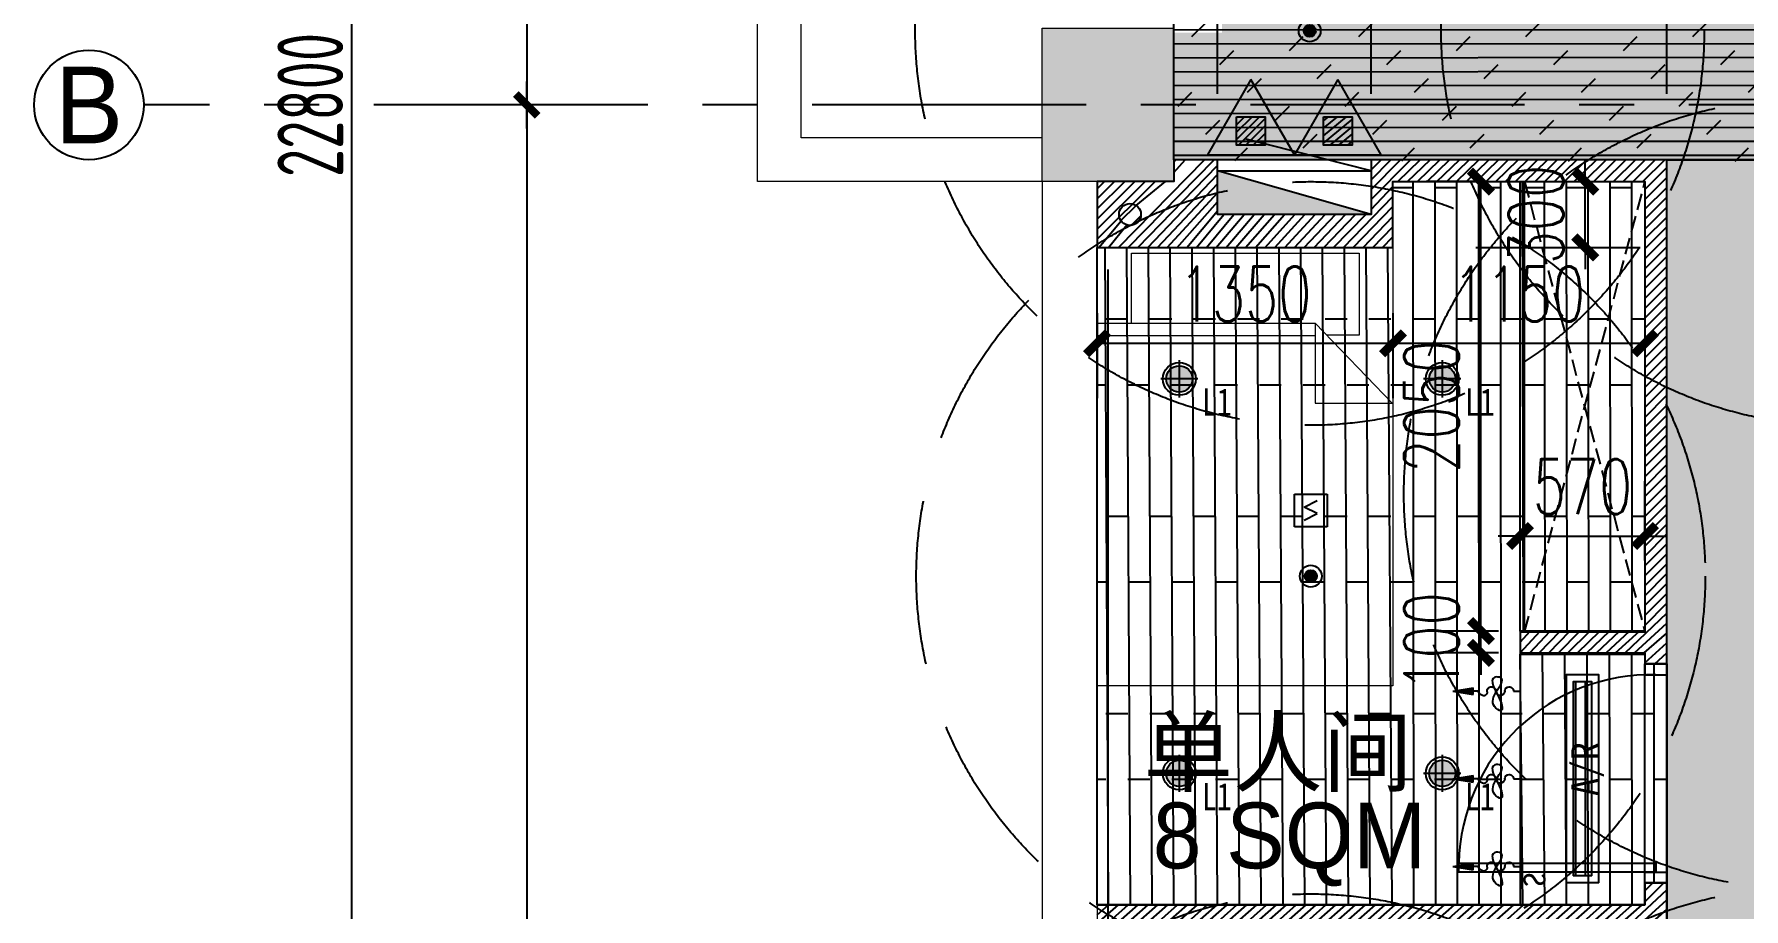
# Model space of a CAD drawing. Header units: millimetres. Extents: x -86392818 to -86307589, y 1129347621 to 1129375919.
# Drawn here: x -86342389 to -86334588, y 1129357203 to 1129361194 of the extents above; entities that cross this region are included whole.
import ezdxf
from ezdxf.enums import TextEntityAlignment as Align

# ---------------------------------------------------------------- set-up
doc = ezdxf.new("R2010")
doc.units = ezdxf.units.MM
doc.header["$LTSCALE"] = 1000
for name, pattern in [('__DASH', [0.35, 0.25, -0.1]), ('CENTER', [2, 1.25, -0.25, 0.25, -0.25]), ('DASH', [0.35, 0.25, -0.1]), ('DASHED', [19.049999999999997, 12.7, -6.35])]:
    doc.linetypes.add(name, pattern=pattern)
doc.layers.get('Defpoints').update_dxf_attribs({"color": 250})
for name, color, linetype in [('AD-DOOR', 4, 'Continuous'), ('A—墙体-填充', 8, 'Continuous'), ('A—轴线', 1, 'CENTER'), ('A—轴线尺寸', 1, 'Continuous'), ('C—平顶—喷淋', 5, 'Continuous'), ('C—平顶—暖通', 47, 'Continuous'), ('C—平顶—灯具', 1, 'Continuous'), ('C—平顶—烟感 温感', 3, 'Continuous'), ('C—平顶—轮廓线', 4, 'Continuous'), ('EQUIP_消火栓', 1, 'Continuous'), ('EQUIP_灭火器', 1, 'Continuous'), ('F—地坪—hatch', 8, 'Continuous'), ('F—地坪—分格', 5, 'Continuous'), ('p—平面—文字', 40, 'Continuous'), ('P—平面—移动家具', 165, 'Continuous'), ('P—隔墙—石膏板墙（到顶）', 2, 'Continuous'), ('TEXT\u3000文字', 4, 'Continuous'), ('VPIPE-消防', 2, 'Continuous'), ('WALL-DIM', 3, 'Continuous')]:
    doc.layers.add(name, color=color, linetype=linetype)
for name, color, linetype, lineweight in [('Q-01 原始墙柱', 7, 'Continuous', 0), ('Q-02 墙柱填充', 250, 'Continuous', 0), ('Q-11 建筑幕墙', 60, 'Continuous', 0), ('家具', 45, 'Continuous', 9)]:
    doc.layers.add(name, color=color, linetype=linetype, lineweight=lineweight)
doc.styles.add('_TCH_DIM_T3', font='SIMPLEX', dxfattribs={"width": 0.7058823529411765, "bigfont": 'GBCBIG'})
doc.styles.add('ADD-dim', font='isocp.shx', dxfattribs={"width": 0.7, "bigfont": 'hztxt.shx'})
doc.styles.add('HZTXT', font='t.shx', dxfattribs={"bigfont": 'hztxt.shx'})
doc.styles.add('MtXpl_', font='simhei.ttf')
doc.styles.add('STO', font='')
doc.styles.add('WORD-2', font='simhei.ttf', dxfattribs={"height": 2.5})
doc.styles.add('黑体', font='simhei.ttf')
doc.styles.get('STO').set_extended_font_data('SimSun')
doc.dimstyles.new('ADD-(模型空间)', dxfattribs={"dimscale": 100, "dimtxt": 3, "dimasz": 1, "dimexe": 1, "dimexo": 1, "dimgap": 0.4, "dimtad": 1, "dimdec": 0, "dimrnd": 5, "dimzin": 0, "dimdsep": 46, "dimtxsty": 'ADD-dim', "dimblk1": 'DIM1', "dimblk2": 'DIM1', "dimsah": 1, "dimcen": 2, "dimclrd": 33, "dimclre": 33, "dimclrt": 4, "dimadec": 0, "dimazin": 0, "dimtfac": 2, "dimtdec": 0, "dimtix": 1, "dimtmove": 2, "dimatfit": 3, "dimldrblk": 'HBA_Leader_Arrow', "dimfxl": 5, "dimfxlon": 1, "dimtolj": 1, "dimtzin": 0, "dimarcsym": 0})
doc.dimstyles.new('WALL-DIM', dxfattribs={"dimtxt": 250, "dimasz": 100, "dimexe": 250, "dimexo": 300, "dimgap": 100, "dimtad": 1, "dimdec": 0, "dimzin": 0, "dimdsep": 46, "dimtxsty": '_TCH_DIM_T3', "dimblk": 'ARCHTICK', "dimcen": 0.09, "dimclrd": 1, "dimclre": 1, "dimclrt": 7, "dimazin": 2, "dimtfac": 1, "dimtdec": 0, "dimtix": 1, "dimtmove": 2, "dimatfit": 3, "dimfxl": 500, "dimfxlon": 1, "dimtolj": 1, "dimtzin": 0, "dimarcsym": 0})
pattern_1 = [(45, (0, 0), (-22.45064030267288, 22.45064030267288), [])]
pattern_2 = [(37.50000000000001, (0, 0), (-8.000156479920228, 244.7066186646712), [0, -193.04, 0, -215.9, 0, -206.375]), (7.499999999999999, (0, 0), (224.7616415690013, 358.4125502841771), [0, -104.14, 0, -173.99, 0, -66.67500000000001]), (327.5, (-156.21, 0), (395.496185120729, 0.718592339272881), [0, -63.5, 0, -228.6, 0, -298.45]), (317.5, (-156.21, 0), (381.7782262361486, 111.4646616286082), [0, -31.75, 0, -149.86, 0, -171.45])]

# ---------------------------------------------------------------- blocks, each defined once
blk = doc.blocks.new('SDSZDFSFDHFJGK')
at = {"color": 8}
blk.add_line((859, -49.99999999998545), (-41, -49.99999999998545), dxfattribs=at)
for points in [[(-41, 0), (-41, 900), (0, 900), (0, 0)], [(-41, 50.00000000001455), (-41, -49.99999999998545), (-91, -49.99999999998545), (-91, 50.00000000001455)], [(859, 50.00000000001455), (859, -49.99999999998545), (909, -49.99999999998545), (909, 50.00000000001455)]]:
    blk.add_lwpolyline(points, close=True)
blk.add_arc((-17.25437660326861, 22.72038917466125), 876.5488854589667, 358.5147112231557, 88.87209163520977, dxfattribs=at)
blk = doc.blocks.new('SYL11182228')
at = {"layer": '家具'}
for p, q in [((2000, 1350.000000953674), (0, 1350)), ((0, 1350), (4.76837158203125e-07, 0)), ((345.5999908447266, 1350.000000238419), (345.5999908447266, 354.8739042282104)), ((403.1999893188477, 354.8739042282104), (403.1999893188477, 1350.000000238419)), ((2000.000000476837, 9.5367431640625e-07), (2000, 1350.000000953674)), ((345.599990606308, 1193.075842380524), (26.45919919013977, 1193.075842142105)), ((26.66666579246521, 1192.988662958145), (26.66666626930237, 153.8459565639496)), ((710.3999814987183, 4.102559089660645), (345.5999908447266, 354.8739042282104)), ((345.5999908447266, 354.8739042282104), (710.3999812602997, 354.873904466629)), ((710.3999812602997, 354.873904466629), (710.3999814987183, 4.102559089660645)), ((399.9999897480011, 153.8459568023682), (399.9999895095825, 302.5658965110779)), ((26.66666626930237, 153.8459565639496), (399.9999897480011, 153.8459568023682)), ((4.76837158203125e-07, 0), (2000.000000476837, 9.5367431640625e-07))]:
    blk.add_line(p, q, dxfattribs=at)
blk = doc.blocks.new('pen lin')
at = {"layer": 'C—平顶—喷淋'}
blk.add_hatch(color=8, dxfattribs=at).paths.add_polyline_path([(-27.5, 0, 1), (27.5, 0, 1)])
for radius in [49.99999999999999, 27.49999999999999]:
    blk.add_circle((0, 0), radius, dxfattribs=at)
at = {"layer": 'Defpoints', "color": 251, "linetype": 'DASH', "ltscale": 3}
blk.add_circle((0, 0), 1800, dxfattribs=at)
blk = doc.blocks.new('$TWTSYS$00000508')
for p, q in [((-0.5, 0.5), (0.3236161731911125, 1.224064056863426)), ((-0.5, 0.5), (-0.5, -0.5)), ((-0.5, -0.5), (0.5, 0.5)), ((0.5, 0.5), (-0.5, 0.5)), ((0.5, -0.5), (0.5, 0.5)), ((-0.5, -0.5), (0.5, -0.5))]:
    blk.add_line(p, q)
blk.add_solid([(0.5, -0.5), (0.5, 0.5), (-0.5, -0.5)])
blk = doc.blocks.new('$TwtSys$00000546')
h = blk.add_hatch()
h.set_pattern_fill('ANSI31', color=256, scale=200, style=0)
h.set_pattern_definition([(45, (-38543.80223862439, -6670.830405693208), (-17.67766952966369, 17.67766952966369), [])])
h.paths.add_polyline_path([(-64.92232553117356, 173.7449990885525), (64.922325531159, 173.7449990885525), (64.922325531159, 43.90034802621994), (-64.92232553117356, 43.90034802621994)])
for points in [[(0, 343.6163707387423), (-198.3870041439732, 0), (198.3870041439732, 0)], [(-64.92232553117356, 173.7449990885525), (64.922325531159, 173.7449990885525), (64.922325531159, 43.90034802621994), (-64.92232553117356, 43.90034802621994)]]:
    blk.add_lwpolyline(points, close=True)
blk = doc.blocks.new('DIM1')
at = {"color": 8}
blk.add_line((-1.071428571420256, 0), (1.071428571420256, 0), dxfattribs=at)
at = {"const_width": 0.3571428571369176}
blk.add_lwpolyline([(-0.5, -0.5), (0.5, 0.5)], dxfattribs=at)
blk = doc.blocks.new('*D133')
at = {"layer": 'A—轴线尺寸', "color": 33, "lineweight": -2, "transparency": 16777216}
for p, q in [((-2152.406210213903, 14500.00000000001), (-2752.406210213903, 14500.00000000001)), ((-2652.406210213901, 14400.00000000001), (-2652.406210213901, 10500)), ((-2152.406210213901, 10400), (-2752.406210213901, 10400))]:
    blk.add_line(p, q, dxfattribs=at)
at = {"layer": 'Defpoints', "color": 0, "transparency": 16777216}
for p in [(19480.50964246691, 14500.00000000001), (-2652.406210213901, 10400), (-600.7451508641245, 10400)]:
    blk.add_point(p, dxfattribs=at)
at = {"layer": 'A—轴线尺寸', "color": 33, "lineweight": -2, "transparency": 16777216, "xscale": 100, "yscale": 100, "zscale": 100}
for p, rotation in [((-2652.406210213901, 14500.00000000001), 90), ((-2652.406210213901, 10400), 270)]:
    blk.add_blockref('DIM1', p, dxfattribs=dict(at, rotation=rotation))
at = {"layer": 'A—轴线尺寸', "color": 4, "transparency": 16777216, "insert": (-2842.406210213897, 12450), "char_height": 300, "attachment_point": 5, "rotation": 90, "style": 'ADD-dim'}
blk.add_mtext('\\A1;4100', dxfattribs=at)
blk = doc.blocks.new('HBA_Leader_Arrow')
blk.add_line((0, 0), (-1, -2.5011e-12))
at = {"extrusion": (0, 0, -1)}
blk.add_lwpolyline([(0, 0), (0.5972653364297003, -1.064895548016236), (0.9647843767884297, -0.7876872378553799), (0.0743038223095027, 5.9117e-12), (0.9647843767884297, 0.7876872378503778), (0.5972653364301542, 1.064895548012827)], close=True, dxfattribs=at)
for points in [[(-0.9647843767920676, 0.7876872378503778), (-0.5972653364351564, 1.064895548013055), (-0.0743038223163239, -2.274e-13), (0, 0)], [(-0.9647843767884297, -0.7876872378553799), (-0.5972653364297003, -1.064895548016236), (-0.0743038223163239, -2.274e-13), (0, 0)]]:
    blk.add_solid(points)
blk = doc.blocks.new('*D134')
at = {"layer": 'A—轴线尺寸', "color": 33, "lineweight": -2, "transparency": 16777216}
for p, q in [((-2152.406210213903, 10400), (-2752.406210213903, 10400)), ((-2652.406210213903, 10300), (-2652.406210213901, 99.9999999999996)), ((-2152.406210213901, -3.461333177949624e-13), (-2752.406210213901, -4.426206767755606e-13))]:
    blk.add_line(p, q, dxfattribs=at)
at = {"layer": 'Defpoints', "color": 0, "transparency": 16777216}
for p in [(-600.7451508641245, 10400), (0, 0), (-2652.406210213901, -4.265394502787942e-13)]:
    blk.add_point(p, dxfattribs=at)
at = {"layer": 'A—轴线尺寸', "color": 33, "lineweight": -2, "transparency": 16777216, "xscale": 100, "yscale": 100, "zscale": 100}
for p, rotation in [((-2652.406210213903, 10400), 90), ((-2652.406210213901, -4.265394502787942e-13), 270)]:
    blk.add_blockref('DIM1', p, dxfattribs=dict(at, rotation=rotation))
at = {"layer": 'A—轴线尺寸', "color": 4, "transparency": 16777216, "insert": (-2842.4062102139, 5200.000000000001), "char_height": 300, "attachment_point": 5, "rotation": 90, "style": 'ADD-dim'}
blk.add_mtext('\\A1;10400', dxfattribs=at)
blk = doc.blocks.new('*D136')
at = {"layer": 'A—轴线尺寸', "color": 33, "lineweight": -2, "transparency": 16777216}
for p, q in [((-2950.127556934954, 21800.00000000001), (-3550.127556934955, 21800.00000000001)), ((-3450.12755693495, -900.0000000000009), (-3450.127556934955, 21700.00000000001)), ((-2950.127556934949, -1000.000000000001), (-3550.12755693495, -1000.000000000001))]:
    blk.add_line(p, q, dxfattribs=at)
at = {"layer": 'Defpoints', "color": 0, "transparency": 16777216}
for p in [(-3450.127556934955, 21800.00000000001), (-473.4307613968851, 21800.00000000001), (-473.4307613968851, -1000)]:
    blk.add_point(p, dxfattribs=at)
at = {"layer": 'A—轴线尺寸', "color": 33, "lineweight": -2, "transparency": 16777216, "xscale": 100, "yscale": 100, "zscale": 100}
for p, rotation in [((-3450.127556934955, 21800.00000000001), 90), ((-3450.12755693495, -1000.000000000001), 270)]:
    blk.add_blockref('DIM1', p, dxfattribs=dict(at, rotation=rotation))
at = {"layer": 'A—轴线尺寸', "color": 4, "transparency": 16777216, "insert": (-3640.157084494003, 10400), "char_height": 300, "attachment_point": 5, "rotation": 90, "style": 'ADD-dim'}
blk.add_mtext('\\A1;22800', dxfattribs=at)
blk = doc.blocks.new('A$C34155FBA')
blk.add_circle((0, 200), 200)
at = {"style": 'HZTXT'}
blk.add_attdef('00', text='', height=200, dxfattribs=at).set_placement((0, 200), align=Align.MIDDLE)
blk = doc.blocks.new('dffsdsardegew')
at = {"layer": 'C—平顶—灯具'}
h = blk.add_hatch(color=7, dxfattribs=at)
h.set_gradient(color1=(255, 255, 255), color2=(128, 128, 128), name='SPHERICAL')
edge = h.paths.add_edge_path()
edge.add_arc((0, 0), 59.99999982783518, 0, 360)
for p, q in [((0, 84.94745397567749), (0, -84.94745397567749)), ((84.94745390117168, 0), (-84.94745390117168, 0))]:
    blk.add_line(p, q, dxfattribs=at)
for radius in [74.99999978479399, 59.99999982783518]:
    blk.add_circle((0, 0), radius, dxfattribs=at)
at = {"layer": 'C—平顶—灯具', "style": '黑体', "width": 0.8}
blk.add_text('L1', height=124.9999996419401, dxfattribs=at).set_placement((171.2003185302019, -105.796276807785, 94.12059754060085), align=Align.MIDDLE_CENTER)
blk = doc.blocks.new('_ArchTick')
at = {"color": 44, "const_width": 0.4}
blk.add_lwpolyline([(-0.5, -0.5), (0.5, 0.5)], dxfattribs=at)
blk = doc.blocks.new('*D154')
at = {"layer": 'Defpoints', "color": 0, "transparency": 16777216}
for p in [(-86336989.20660238, 1129361306.749559), (-86337189.20660238, 1129360620.965556), (-86336989.20660238, 1129360620.965556)]:
    blk.add_point(p, dxfattribs=at)
at = {"layer": 'WALL-DIM', "color": 1, "lineweight": -2, "transparency": 16777216}
for p, q in [((-86337189.20660238, 1129360920.965556), (-86337189.20660238, 1129361556.749559)), ((-86336989.20660238, 1129360920.965556), (-86336989.20660238, 1129361556.749559)), ((-86337189.20660238, 1129361306.749559), (-86337289.20660238, 1129361306.749559)), ((-86337189.20660238, 1129361306.749559), (-86336989.20660238, 1129361306.749559)), ((-86336989.20660238, 1129361306.749559), (-86336889.20660238, 1129361306.749559))]:
    blk.add_line(p, q, dxfattribs=at)
at = {"layer": 'WALL-DIM', "color": 1, "lineweight": -2, "transparency": 16777216, "xscale": 100, "yscale": 100, "zscale": 100}
blk.add_blockref('_ArchTick', (-86337189.20660238, 1129361306.749559), dxfattribs=at)
at = {"layer": 'WALL-DIM', "color": 1, "lineweight": -2, "transparency": 16777216, "xscale": 100, "yscale": 100, "zscale": 100, "rotation": 180}
blk.add_blockref('_ArchTick', (-86336989.20660238, 1129361306.749559), dxfattribs=at)
at = {"layer": 'WALL-DIM', "color": 7, "transparency": 16777216, "insert": (-86337089.20660238, 1129361531.749559), "char_height": 250, "attachment_point": 5, "style": '_TCH_DIM_T3'}
blk.add_mtext('\\A1;200', dxfattribs=at)
blk = doc.blocks.new('*D155')
at = {"layer": 'Defpoints', "color": 0, "transparency": 16777216}
for p in [(-86336289.20660238, 1129361306.749559), (-86336989.20660238, 1129360620.965556), (-86336289.20660238, 1129360620.965557)]:
    blk.add_point(p, dxfattribs=at)
at = {"layer": 'WALL-DIM', "color": 1, "lineweight": -2, "transparency": 16777216}
for p, q in [((-86336989.20660238, 1129360920.965556), (-86336989.20660238, 1129361556.749559)), ((-86336289.20660238, 1129360920.965557), (-86336289.20660238, 1129361556.749559)), ((-86336989.20660238, 1129361306.749559), (-86336289.20660238, 1129361306.749559))]:
    blk.add_line(p, q, dxfattribs=at)
at = {"layer": 'WALL-DIM', "color": 1, "lineweight": -2, "transparency": 16777216, "xscale": 100, "yscale": 100, "zscale": 100, "rotation": 180}
blk.add_blockref('_ArchTick', (-86336989.20660238, 1129361306.749559), dxfattribs=at)
at = {"layer": 'WALL-DIM', "color": 1, "lineweight": -2, "transparency": 16777216, "xscale": 100, "yscale": 100, "zscale": 100}
blk.add_blockref('_ArchTick', (-86336289.20660238, 1129361306.749559), dxfattribs=at)
at = {"layer": 'WALL-DIM', "color": 7, "transparency": 16777216, "insert": (-86336511.75083995, 1129361531.749559), "char_height": 250, "attachment_point": 5, "style": '_TCH_DIM_T3'}
blk.add_mtext('\\A1;700', dxfattribs=at)
blk = doc.blocks.new('*D156')
at = {"layer": 'Defpoints', "color": 0, "transparency": 16777216}
for p in [(-86334939.3013452, 1129361306.749559), (-86336289.20660238, 1129360620.965557), (-86334939.3013452, 1129360620.965557)]:
    blk.add_point(p, dxfattribs=at)
at = {"layer": 'WALL-DIM', "color": 1, "lineweight": -2, "transparency": 16777216}
for p, q in [((-86336289.20660238, 1129360920.965557), (-86336289.20660238, 1129361556.749559)), ((-86334939.3013452, 1129360920.965557), (-86334939.3013452, 1129361556.749559)), ((-86336289.20660238, 1129361306.749559), (-86334939.3013452, 1129361306.749559))]:
    blk.add_line(p, q, dxfattribs=at)
at = {"layer": 'WALL-DIM', "color": 1, "lineweight": -2, "transparency": 16777216, "xscale": 100, "yscale": 100, "zscale": 100, "rotation": 180}
blk.add_blockref('_ArchTick', (-86336289.20660238, 1129361306.749559), dxfattribs=at)
at = {"layer": 'WALL-DIM', "color": 1, "lineweight": -2, "transparency": 16777216, "xscale": 100, "yscale": 100, "zscale": 100}
blk.add_blockref('_ArchTick', (-86334939.3013452, 1129361306.749559), dxfattribs=at)
at = {"layer": 'WALL-DIM', "color": 7, "transparency": 16777216, "insert": (-86335614.25397378, 1129361531.749559), "char_height": 250, "attachment_point": 5, "style": '_TCH_DIM_T3'}
blk.add_mtext('\\A1;1350', dxfattribs=at)
blk = doc.blocks.new('*D157')
at = {"layer": 'Defpoints', "color": 0, "transparency": 16777216}
for p in [(-86333739.30134529, 1129361306.749559), (-86334939.3013452, 1129360620.965557), (-86333739.30134529, 1129360620.965557)]:
    blk.add_point(p, dxfattribs=at)
at = {"layer": 'WALL-DIM', "color": 1, "lineweight": -2, "transparency": 16777216}
for p, q in [((-86334939.3013452, 1129360920.965557), (-86334939.3013452, 1129361556.749559)), ((-86333739.30134529, 1129360920.965557), (-86333739.30134529, 1129361556.749559)), ((-86334939.3013452, 1129361306.749559), (-86333739.30134529, 1129361306.749559))]:
    blk.add_line(p, q, dxfattribs=at)
at = {"layer": 'WALL-DIM', "color": 1, "lineweight": -2, "transparency": 16777216, "xscale": 100, "yscale": 100, "zscale": 100, "rotation": 180}
blk.add_blockref('_ArchTick', (-86334939.3013452, 1129361306.749559), dxfattribs=at)
at = {"layer": 'WALL-DIM', "color": 1, "lineweight": -2, "transparency": 16777216, "xscale": 100, "yscale": 100, "zscale": 100}
blk.add_blockref('_ArchTick', (-86333739.30134529, 1129361306.749559), dxfattribs=at)
at = {"layer": 'WALL-DIM', "color": 7, "transparency": 16777216, "insert": (-86334339.30134524, 1129361531.749559), "char_height": 250, "attachment_point": 5, "style": '_TCH_DIM_T3'}
blk.add_mtext('\\A1;1200', dxfattribs=at)
blk = doc.blocks.new('*D186')
at = {"layer": 'Defpoints', "color": 0, "transparency": 16777216}
for p in [(-86335788.04948878, 1129358470.563719), (-86335407.77253632, 1129358470.563719), (-86335407.77253632, 1129358370.563719)]:
    blk.add_point(p, dxfattribs=at)
at = {"layer": 'WALL-DIM', "color": 1, "lineweight": -2, "transparency": 16777216}
for p, q in [((-86335788.04948878, 1129358470.563719), (-86335788.04948878, 1129358570.563719)), ((-86335707.77253632, 1129358470.563719), (-86336038.04948878, 1129358470.563719)), ((-86335788.04948878, 1129358370.563719), (-86335788.04948878, 1129358470.563719)), ((-86335707.77253632, 1129358370.563719), (-86336038.04948878, 1129358370.563719)), ((-86335788.04948878, 1129358370.563719), (-86335788.04948878, 1129358270.563719))]:
    blk.add_line(p, q, dxfattribs=at)
at = {"layer": 'WALL-DIM', "color": 1, "lineweight": -2, "transparency": 16777216, "xscale": 100, "yscale": 100, "zscale": 100}
for p, rotation in [((-86335788.04948878, 1129358470.563719), 270), ((-86335788.04948878, 1129358370.563719), 90)]:
    blk.add_blockref('_ArchTick', p, dxfattribs=dict(at, rotation=rotation))
at = {"layer": 'WALL-DIM', "color": 7, "transparency": 16777216, "insert": (-86336013.04948844, 1129358420.563719), "char_height": 250, "attachment_point": 5, "rotation": 90, "style": '_TCH_DIM_T3'}
blk.add_mtext('\\A1;100', dxfattribs=at)
blk = doc.blocks.new('*D187')
at = {"layer": 'Defpoints', "color": 0, "transparency": 16777216}
for p in [(-86335788.04948881, 1129360520.965557), (-86335471.1003816, 1129360520.965557), (-86335407.77253632, 1129358470.563719)]:
    blk.add_point(p, dxfattribs=at)
at = {"layer": 'WALL-DIM', "color": 1, "lineweight": -2, "transparency": 16777216}
for p, q in [((-86335771.1003816, 1129360520.965557), (-86336038.04948881, 1129360520.965557)), ((-86335788.04948881, 1129358470.563719), (-86335788.04948881, 1129360520.965557)), ((-86335707.77253632, 1129358470.563719), (-86336038.04948881, 1129358470.563719))]:
    blk.add_line(p, q, dxfattribs=at)
at = {"layer": 'WALL-DIM', "color": 1, "lineweight": -2, "transparency": 16777216, "xscale": 100, "yscale": 100, "zscale": 100}
for p, rotation in [((-86335788.04948881, 1129360520.965557), 90), ((-86335788.04948881, 1129358470.563719), 270)]:
    blk.add_blockref('_ArchTick', p, dxfattribs=dict(at, rotation=rotation))
at = {"layer": 'WALL-DIM', "color": 7, "transparency": 16777216, "insert": (-86336013.04948847, 1129359495.764637), "char_height": 250, "attachment_point": 5, "rotation": 90, "style": '_TCH_DIM_T3'}
blk.add_mtext('\\A1;2050', dxfattribs=at)
blk = doc.blocks.new('*D189')
at = {"layer": 'Defpoints', "color": 0, "transparency": 16777216}
for p in [(-86335039.3013452, 1129358904.090228), (-86335609.3013452, 1129358492.36417), (-86335039.3013452, 1129358492.36417)]:
    blk.add_point(p, dxfattribs=at)
at = {"layer": 'WALL-DIM', "color": 1, "lineweight": -2, "transparency": 16777216}
for p, q in [((-86335609.3013452, 1129358792.36417), (-86335609.3013452, 1129359154.090228)), ((-86335039.3013452, 1129358792.36417), (-86335039.3013452, 1129359154.090228)), ((-86335609.3013452, 1129358904.090228), (-86335709.3013452, 1129358904.090228)), ((-86335609.3013452, 1129358904.090228), (-86335039.3013452, 1129358904.090228)), ((-86335039.3013452, 1129358904.090228), (-86334939.3013452, 1129358904.090228))]:
    blk.add_line(p, q, dxfattribs=at)
at = {"layer": 'WALL-DIM', "color": 1, "lineweight": -2, "transparency": 16777216, "xscale": 100, "yscale": 100, "zscale": 100}
blk.add_blockref('_ArchTick', (-86335609.3013452, 1129358904.090228), dxfattribs=at)
at = {"layer": 'WALL-DIM', "color": 1, "lineweight": -2, "transparency": 16777216, "xscale": 100, "yscale": 100, "zscale": 100, "rotation": 180}
blk.add_blockref('_ArchTick', (-86335039.3013452, 1129358904.090228), dxfattribs=at)
at = {"layer": 'WALL-DIM', "color": 7, "transparency": 16777216, "insert": (-86335324.3013452, 1129359129.090228), "char_height": 250, "attachment_point": 5, "style": '_TCH_DIM_T3'}
blk.add_mtext('\\A1;570', dxfattribs=at)
blk = doc.blocks.new('*D204')
at = {"layer": 'Defpoints', "color": 0, "transparency": 16777216}
for p in [(-86337539.20660238, 1129360220.965556), (-86336189.20660238, 1129360220.965556), (-86336189.20660238, 1129359783.394261)]:
    blk.add_point(p, dxfattribs=at)
at = {"layer": 'WALL-DIM', "color": 1, "lineweight": -2, "transparency": 16777216}
for p, q in [((-86337539.20660238, 1129359920.965556), (-86337539.20660238, 1129359533.394261)), ((-86336189.20660238, 1129359920.965556), (-86336189.20660238, 1129359533.394261)), ((-86337539.20660238, 1129359783.394261), (-86336189.20660238, 1129359783.394261))]:
    blk.add_line(p, q, dxfattribs=at)
at = {"layer": 'WALL-DIM', "color": 1, "lineweight": -2, "transparency": 16777216, "xscale": 100, "yscale": 100, "zscale": 100, "rotation": 180}
blk.add_blockref('_ArchTick', (-86337539.20660238, 1129359783.394261), dxfattribs=at)
at = {"layer": 'WALL-DIM', "color": 1, "lineweight": -2, "transparency": 16777216, "xscale": 100, "yscale": 100, "zscale": 100}
blk.add_blockref('_ArchTick', (-86336189.20660238, 1129359783.394261), dxfattribs=at)
at = {"layer": 'WALL-DIM', "color": 7, "transparency": 16777216, "insert": (-86336864.20660238, 1129360008.394261), "char_height": 250, "attachment_point": 5, "style": '_TCH_DIM_T3'}
blk.add_mtext('\\A1;1350', dxfattribs=at)
blk = doc.blocks.new('*D205')
at = {"layer": 'Defpoints', "color": 0, "transparency": 16777216}
for p in [(-86335039.30134526, 1129360265.956251), (-86336189.20660238, 1129360220.965556), (-86335039.30134526, 1129359783.394261)]:
    blk.add_point(p, dxfattribs=at)
at = {"layer": 'WALL-DIM', "color": 1, "lineweight": -2, "transparency": 16777216}
for p, q in [((-86335039.30134526, 1129359965.956251), (-86335039.30134526, 1129359533.394261)), ((-86336189.20660238, 1129359920.965556), (-86336189.20660238, 1129359533.394261)), ((-86336189.20660238, 1129359783.394261), (-86335039.30134526, 1129359783.394261))]:
    blk.add_line(p, q, dxfattribs=at)
at = {"layer": 'WALL-DIM', "color": 1, "lineweight": -2, "transparency": 16777216, "xscale": 100, "yscale": 100, "zscale": 100, "rotation": 180}
blk.add_blockref('_ArchTick', (-86336189.20660238, 1129359783.394261), dxfattribs=at)
at = {"layer": 'WALL-DIM', "color": 1, "lineweight": -2, "transparency": 16777216, "xscale": 100, "yscale": 100, "zscale": 100}
blk.add_blockref('_ArchTick', (-86335039.30134526, 1129359783.394261), dxfattribs=at)
at = {"layer": 'WALL-DIM', "color": 7, "transparency": 16777216, "insert": (-86335614.25397381, 1129360008.394261), "char_height": 250, "attachment_point": 5, "style": '_TCH_DIM_T3'}
blk.add_mtext('\\A1;1150', dxfattribs=at)
blk = doc.blocks.new('*D206')
at = {"layer": 'Defpoints', "color": 0, "transparency": 16777216}
for p in [(-86336189.20660241, 1129360520.965557), (-86335311.8455374, 1129360520.965557), (-86336189.20660241, 1129360220.965557)]:
    blk.add_point(p, dxfattribs=at)
at = {"layer": 'WALL-DIM', "color": 1, "lineweight": -2, "transparency": 16777216}
for p, q in [((-86335311.8455374, 1129360520.965557), (-86335311.8455374, 1129360620.965557)), ((-86335811.8455374, 1129360520.965557), (-86335061.8455374, 1129360520.965557)), ((-86335311.8455374, 1129360220.965557), (-86335311.8455374, 1129360520.965557)), ((-86335811.8455374, 1129360220.965557), (-86335061.8455374, 1129360220.965557)), ((-86335311.8455374, 1129360220.965557), (-86335311.8455374, 1129360120.965557))]:
    blk.add_line(p, q, dxfattribs=at)
at = {"layer": 'WALL-DIM', "color": 1, "lineweight": -2, "transparency": 16777216, "xscale": 100, "yscale": 100, "zscale": 100}
for p, rotation in [((-86335311.8455374, 1129360520.965557), 270), ((-86335311.8455374, 1129360220.965557), 90)]:
    blk.add_blockref('_ArchTick', p, dxfattribs=dict(at, rotation=rotation))
at = {"layer": 'WALL-DIM', "color": 7, "transparency": 16777216, "insert": (-86335536.84553705, 1129360370.965557), "char_height": 250, "attachment_point": 5, "rotation": 90, "style": '_TCH_DIM_T3'}
blk.add_mtext('\\A1;300', dxfattribs=at)
blk = doc.blocks.new('smoker')
for p, q in [((-144.0000000984874, -144.0000000975269), (-144.0000000984874, 144.0000000975269)), ((-144.0000000984874, 144.0000000975269), (144.0000000981381, 144.0000000975269)), ((-57.60000004037283, 28.80000001835288), (57.60000004037283, 86.40000006099581)), ((57.60000004037283, -28.80000001835288), (-57.60000004037283, 28.80000001835288)), ((144.0000000981381, 144.0000000975269), (144.0000000981381, -144.0000000975269)), ((144.0000000981381, -144.0000000975269), (-144.0000000984874, -144.0000000975269)), ((-57.60000004037283, -86.40000006099581), (57.60000004037283, -28.80000001835288))]:
    blk.add_line(p, q)
blk = doc.blocks.new('A$C17F63F54')
at = {"layer": 'C—平顶—暖通'}
blk.add_hatch(color=256, dxfattribs=at).paths.add_polyline_path([(-0.2596390900653205, 128.0441900849401), (-6.633894742175471, 89.06014079574379), (6.278446664589865, 89.0518114004517)])
for p, q in [((-0.2596390900798724, 128.044190084911), (-6.633894742095436, 89.0601407958311, 304.2596566384486)), ((-0.2596390900798724, 128.0441900847945), (6.278446664575313, 89.0518114004517, 304.5291036382209)), ((6.278446664458897, 89.05181140033528, 304.5291036382191), (-6.633894742182747, 89.06014079574379, 304.2596566384432)), ((-0.1755918459457462, 86.5952645567013), (-0.1805815091574914, 89.0559779413743)), ((-0.1612779507486266, 79.53619223384885), (-0.1755918459457462, 86.5952645567013)), ((-0.02530511620716425, 12.47952726966469), (-7.275957614183426e-12, 0))]:
    blk.add_line(p, q, dxfattribs=at)
for centre, major_axis, ratio, start_param, end_param in [((-4.326824604977446, 66.95456925107283), (-9.390456606674936, 9.352451044021558), 0.9999999999928292, 4.712388980353386, 5.176036589349728), ((2.017945406601939, 69.08379723731196), (-4.648549790141436, 4.629735928611958), 0.9999999999997758, 2.20478019244536, 4.248741371395992), ((-4.326824604569993, 66.95456925098551), (-9.390456606399347, 9.352451043747072), 0.999999999999482, 4.248741371376741, 4.712388980377646), ((-0.1936202255965327, 54.38977389701176), (5.856204199849822, 5.88000206145645), 0.9999999999967406, 0.6339838656442424, 2.35619449019425), ((-0.1102881379702012, 54.38994287222158), (-5.939046229121175, 5.915009400773366), 0.9999999999993869, 0.7853981634135043, 2.356194490209538), ((-0.07629492933483562, 37.62577663132106), (-5.939046229128526, 5.915009400780688), 0.9999999999969119, 3.926990816973035, 5.497787143763095), ((-0.07629492933483562, 37.62577663094271), (5.915009400780688, 5.939046229128526), 0.9999999999969119, 3.926990817006285, 5.497787143796343), ((-0.04230172053939896, 20.86161038989667), (-5.939046229227773, 5.915009400879527), 0.9999999999984901, -0.7853981633982032, 0.7853981633964535), ((-0.04230172065581428, 20.8616103901295), (-5.939046229121175, 5.915009400773366), 0.9999999999993869, 0.7853981634135043, 2.356194490209538)]:
    blk.add_ellipse(centre, major_axis=major_axis, ratio=ratio, start_param=start_param, end_param=end_param, dxfattribs=at)
blk.add_spline([(-0.196613282438193, 45.02082850955776, 8.114779437599282), (29.25720798734255, 48.68284663185477, -81.53406640920548), (13.41335598957812, 39.69659893005155, 8.07266106468478), (-26.6037407601325, 48.11037714872509, 8.07266106468478), (-25.43068081071397, 36.40358729084255, 8.07266106468478), (-0.196613282438193, 45.02082850955776, 8.114779437599282)], degree=3, dxfattribs=at)
blk = doc.blocks.new('fdfdsfdshrtfew')
at = {"layer": 'C—平顶—暖通', "xscale": 2.4, "yscale": 2.4, "zscale": 2.4, "rotation": 270}
for p in [(0, 800), (0, 400), (0, 0)]:
    blk.add_blockref('A$C17F63F54', p, dxfattribs=at)
at = {"layer": 'C—平顶—暖通', "style": 'STO'}
blk.add_text('S', height=100, rotation=90, dxfattribs=at).set_placement((-15.85923075675964, -94.37552370131016, -1116.165065676689))
blk = doc.blocks.new('*U308')
at = {"linetype": 'DASHED', "ltscale": 5}
h = blk.add_hatch(dxfattribs=at)
h.set_pattern_fill('ANSI31', color=250, scale=8, angle=315, style=0)
h.set_pattern_definition([(0, (358.4614645407561, 6.415576412726802e-12), (8.9e-15, 25.4), [])])
h.paths.add_polyline_path([(16.12207963719266, 58.87791939108989), (16.12207963722174, 16.12207963752008), (458.6769957768698, 16.12207963752648), (458.6769957768407, 58.87791939109631)])
blk.add_line((-2.91038e-11, 74.9999990286099), (0, 0))
at = {"color": 251}
blk.add_line((16.12207963719265, 58.87791939108989), (16.12207963722176, 16.12207963752007), dxfattribs=at)
blk.add_lwpolyline([(-2.91038e-11, 74.9999990286099), (474.7990754145281, 74.99999902861633), (474.7990754145573, 6.415576412726802e-12), (0, 0)])
blk.add_lwpolyline([(-2.91038e-11, 74.9999990286099), (474.7990754145281, 74.99999902861633), (474.7990754145573, 6.415576412726802e-12), (0, 0)])
blk.add_lwpolyline([(16.12207963719265, 58.87791939108989), (458.6769957768407, 58.87791939109631), (458.6769957768698, 16.12207963752649), (16.12207963722176, 16.12207963752007)], dxfattribs=at)
blk.add_lwpolyline([(16.12207963719265, 58.87791939108989), (458.6769957768407, 58.87791939109631), (458.6769957768698, 16.12207963752649), (16.12207963722176, 16.12207963752007)], dxfattribs=at)
at = {"style": 'WORD-2'}
blk.add_attdef('A/S_001', (591.0874119215388, 55.90921457137409), '', height=40, dxfattribs=at)
blk = doc.blocks.new('A$C5AE9663F')
at = {"layer": 'A—轴线', "color": 24, "linetype": 'CENTER', "ltscale": 10}
blk.add_line((0, -2850), (0, 24600), dxfattribs=at)
at = {"layer": 'A—轴线', "color": 24, "linetype": 'CENTER'}
blk.add_line((29900, 10400), (-4400, 10400), dxfattribs=at)
at = {"layer": 'A—轴线尺寸'}
ref = blk.add_blockref('A$C34155FBA', (-4650, 10150), dxfattribs=dict(at, xscale=1.25, yscale=1.25, zscale=1.25))
ref.add_attrib('00', 'B', dxfattribs={"layer": '0', "color": 4, "height": 350, "style": 'HZTXT'}).set_placement((-4650, 10400), align=Align.MIDDLE)
for base, p1, p2, picture, middle in [((-3450.127556934955, 21800.00000000001), (-473.4307613968849, -1000), (-473.4307613968849, 21800), '*D136', (-3640.157084494003, 10400)), ((-2652.406210213901, 10400), (19480.5096424669, 14500), (-600.7451508641243, 10400), '*D133', (-2842.406210213897, 12450)), ((-2652.406210213901, -4.265394502787942e-13), (-600.7451508641243, 10400), (0, 0), '*D134', (-2842.4062102139, 5200.000000000001))]:
    dim = blk.add_linear_dim(base=base, p1=p1, p2=p2, angle=90, dimstyle='ADD-(模型空间)', dxfattribs=at)
    dim.commit()
    dim.dimension.update_dxf_attribs({"geometry": picture, "text_midpoint": middle})

msp = doc.modelspace()

# ---------------------------------------------------------------- hatches: boundary and pattern name
at = {"layer": 'A—墙体-填充'}
h = msp.add_hatch(dxfattribs=at)
h.set_pattern_fill('ANSI31', color=8, scale=10, style=0)
h.set_pattern_definition(pattern_1)
h.paths.add_polyline_path([(-86336189.20660238, 1129360520.965556), (-86335039.30134526, 1129360520.965556), (-86335039.30134526, 1129358470.563718), (-86335609.30134526, 1129358470.563718), (-86335609.30134526, 1129358370.563718), (-86335039.30134526, 1129358370.563718), (-86335039.30134526, 1129358320.965556), (-86334939.3013452, 1129358320.965556), (-86334939.3013452, 1129360620.965556), (-86336289.20660238, 1129360620.965557), (-86336289.20660238, 1129360370.965556), (-86336989.20660238, 1129360370.965556), (-86336989.20660238, 1129360620.965556), (-86337189.20660238, 1129360620.965556), (-86337189.20660238, 1129360520.965556), (-86337539.20660238, 1129360520.965556), (-86337539.20660238, 1129360220.965556), (-86336189.20660238, 1129360220.965556)])
edge = h.paths.add_edge_path(flags=16)
edge.add_arc((-86337389.20660238, 1129360370.965556), 50, 0, 360)
h = msp.add_hatch(dxfattribs=at)
h.set_pattern_fill('ANSI31', color=8, scale=30.8571, style=0)
h.set_pattern_definition([(45, (0, 0), (-34.63808264418037, 34.63808264418037), [])])
h.paths.add_polyline_path([(-86337439.20660238, 1129360370.965556, -1), (-86337339.20660238, 1129360370.965556, -1)], flags=17)
h = msp.add_hatch(dxfattribs=at)
h.set_pattern_fill('ANSI31', color=8, scale=10, style=0)
h.set_pattern_definition(pattern_1)
h.paths.add_polyline_path([(-86334939.30134515, 1129357320.965556), (-86335039.3013452, 1129357320.965556), (-86335039.30134521, 1129357220.965556), (-86337539.20660238, 1129357220.965556), (-86337539.20660238, 1129357120.965556), (-86335039.30134521, 1129357120.965556), (-86335039.30134517, 1129355170.563718), (-86335609.3013452, 1129355170.563719), (-86335609.3013452, 1129355070.563719), (-86335039.30134517, 1129355070.563718), (-86335039.30134517, 1129354920.965555), (-86334939.30134514, 1129354920.965555)])
at = {"layer": 'C—平顶—轮廓线'}
h = msp.add_hatch(dxfattribs=at)
h.set_pattern_fill('AR-SAND', color=8, scale=5)
h.set_pattern_definition(pattern_2)
h.paths.add_polyline_path([(-86319389.20660238, 1129360620.965556), (-86319389.20660238, 1129370700.965556), (-86337189.20660238, 1129370700.965556), (-86337189.20660238, 1129370370.965556), (-86337569.20660238, 1129370370.965556), (-86337569.20660238, 1129367745.965556), (-86336969.20660238, 1129367745.965556), (-86336969.20660238, 1129361200.965556), (-86337189.20660238, 1129361200.965556), (-86337189.20660238, 1129360620.965556), (-86328589.20660241, 1129360620.965556), (-86328589.20660238, 1129361220.965556), (-86327989.20660238, 1129361220.965556), (-86327989.20660238, 1129360620.965556)])
at = {"layer": 'F—地坪—hatch'}
h = msp.add_hatch(dxfattribs=at)
h.set_pattern_fill('DOLMIT', color=250, scale=10)
h.set_pattern_definition([(0, (0, 0), (0, 63.5), []), (45, (0, 0), (-126.9999134350099, 126.9999134350099), [89.80256121069154, -179.6051224213831])])
h.paths.add_polyline_path([(-86319389.20660238, 1129360620.965556), (-86319389.20660238, 1129370920.965557), (-86337189.20660238, 1129370920.965556), (-86337189.20660238, 1129370370.965556), (-86337569.20660238, 1129370370.965556), (-86337569.20660238, 1129367745.965556), (-86337189.20660238, 1129367745.965556), (-86337189.20660238, 1129360620.965556), (-86328589.20660238, 1129360620.965556), (-86328589.20660238, 1129361220.965556), (-86327989.20660238, 1129361220.965556), (-86327989.20660238, 1129360620.965556)])
h = msp.add_hatch(dxfattribs=at)
h.set_pattern_fill('AR-SAND', color=251, scale=5)
h.set_pattern_definition(pattern_2)
h.paths.add_polyline_path([(-86333739.3013453, 1129360620.965556), (-86334939.30134507, 1129360620.965556), (-86334939.30134507, 1129350370.965554), (-86333739.30134532, 1129350370.965556)])
h = msp.add_hatch(dxfattribs=at)
h.set_pattern_fill('A-木地板', color=251, scale=0.9999999948342944, angle=-90.00000000688259)
h.set_pattern_definition([(269.9999999931174, (0, 0), (99.99999948342943, -1.201236269209245e-08), []), (359.9999999931174, (0, 0), (1.081113193379377e-07, 899.9999953508649), [99.99999948342943, -99.99999948342943]), (359.9999999931174, (-99.99999944739234, 299.9999984623007), (1.081113193379377e-07, 899.9999953508649), [99.99999948342943, -99.99999948342943])])
h.paths.add_polyline_path([(-86335039.30134526, 1129360520.965556), (-86336189.20660238, 1129360520.965556), (-86336189.20660238, 1129360220.965556), (-86337539.20660238, 1129360220.965556), (-86337539.20660238, 1129357220.965556), (-86335039.3013452, 1129357220.965556), (-86335039.3013452, 1129357320.965556), (-86334939.30134515, 1129357320.965556), (-86334939.30134523, 1129358320.965556), (-86335039.30134526, 1129358320.965556), (-86335039.30134526, 1129358365.563718), (-86335609.30134526, 1129358365.563718), (-86335609.30134526, 1129358465.563718), (-86335039.30134526, 1129358465.563718)])
at = {"layer": 'Q-02 墙柱填充'}
h = msp.add_hatch(color=256, dxfattribs=at)
h.dxf.hatch_style = 1
h.paths.add_polyline_path([(-86337189.20660238, 1129371620.965556), (-86337789.20660238, 1129371620.965556), (-86337789.20660238, 1129370920.965556), (-86337189.20660238, 1129370920.965556)])
h.paths.add_polyline_path([(-86332639.20660238, 1129371420.965556), (-86333139.20660238, 1129371420.965556), (-86333139.20660238, 1129370920.965556), (-86332639.20660238, 1129370920.965556)])
h.paths.add_polyline_path([(-86327989.20660238, 1129371620.965556), (-86328589.20660238, 1129371620.965556), (-86328589.20660238, 1129370920.965556), (-86327989.20660238, 1129370920.965556)])
h.paths.add_polyline_path([(-86323439.20660238, 1129371420.965556), (-86323939.20660238, 1129371420.965556), (-86323939.20660238, 1129370920.965556), (-86323439.20660238, 1129370920.965556)])
h.paths.add_polyline_path([(-86318789.20660238, 1129371620.965556), (-86319389.20660238, 1129371620.965556), (-86319389.20660238, 1129370920.965556), (-86318789.20660238, 1129370920.965556)])
h.paths.add_polyline_path([(-86309589.20660238, 1129371620.965556), (-86310189.20660238, 1129371620.965556), (-86310189.20660238, 1129370920.965556), (-86309589.20660238, 1129370920.965556)])
h.paths.add_polyline_path([(-86309589.20660238, 1129365320.965556), (-86310189.20660238, 1129365320.965556), (-86310189.20660238, 1129364620.965556), (-86309589.20660238, 1129364620.965556)])
h.paths.add_polyline_path([(-86318789.20660238, 1129365320.965556), (-86319389.20660238, 1129365320.965556), (-86319389.20660238, 1129364620.965556), (-86318789.20660238, 1129364620.965556)])
h.paths.add_polyline_path([(-86318789.20660238, 1129361220.965556), (-86319389.20660238, 1129361220.965556), (-86319389.20660238, 1129360520.965556), (-86318789.20660238, 1129360520.965556)])
h.paths.add_polyline_path([(-86309589.20660238, 1129361220.965556), (-86310189.20660238, 1129361220.965556), (-86310189.20660238, 1129360520.965556), (-86309589.20660238, 1129360520.965556)])
h.paths.add_polyline_path([(-86327989.20660238, 1129361220.965556), (-86328589.20660238, 1129361220.965556), (-86328589.20660238, 1129360520.965556), (-86327989.20660238, 1129360520.965556)])
h.paths.add_polyline_path([(-86337189.20660238, 1129361220.965556), (-86337789.20660238, 1129361220.965556), (-86337789.20660238, 1129360520.965556), (-86337189.20660238, 1129360520.965556)])
h.paths.add_polyline_path([(-86337189.20660238, 1129350820.965556), (-86337789.20660238, 1129350820.965556), (-86337789.20660238, 1129350120.965556), (-86337189.20660238, 1129350120.965556)])
h.paths.add_polyline_path([(-86327989.20660238, 1129350820.965556), (-86328589.20660238, 1129350820.965556), (-86328589.20660238, 1129350120.965556), (-86327989.20660238, 1129350120.965556)])
h.paths.add_polyline_path([(-86323439.20660238, 1129350620.965556), (-86323939.20660238, 1129350620.965556), (-86323939.20660238, 1129350120.965556), (-86323439.20660238, 1129350120.965556)])
h.paths.add_polyline_path([(-86318789.20660238, 1129350820.965556), (-86319389.20660238, 1129350820.965556), (-86319389.20660238, 1129350120.965556), (-86318789.20660238, 1129350120.965556)])
h.paths.add_polyline_path([(-86314239.20660238, 1129350620.965556), (-86314739.20660238, 1129350620.965556), (-86314739.20660238, 1129350120.965556), (-86314239.20660238, 1129350120.965556)])
h.paths.add_polyline_path([(-86309589.20660238, 1129350820.965556), (-86310189.20660238, 1129350820.965556), (-86310189.20660238, 1129350120.965556), (-86309589.20660238, 1129350120.965556)])

# ---------------------------------------------------------------- linework, layer by layer
at = {"layer": 'C—平顶—轮廓线'}
for p, q in [((-86334939.3013452, 1129360620.965556), (-86333739.30134529, 1129360620.965556)), ((-86335609.30134526, 1129358470.563718), (-86335609.30134526, 1129360520.965556)), ((-86335609.30134526, 1129358370.563718), (-86335609.30134526, 1129357220.965556))]:
    msp.add_line(p, q, dxfattribs=at)
msp.add_lwpolyline([(-86335039.30134526, 1129358320.965556), (-86334939.30134515, 1129358320.965556), (-86334939.30134515, 1129357320.965556), (-86335039.30134526, 1129357320.965556)], close=True, dxfattribs=at)
at = {"layer": 'F—地坪—分格'}
for points in [[(-86337569.20660238, 1129370370.965556), (-86337189.20660238, 1129370370.965556), (-86337189.20660238, 1129370920.965556), (-86318789.20660238, 1129370920.965556), (-86318789.20660238, 1129371370.965556), (-86315389.20660238, 1129371370.96556), (-86315389.20660238, 1129366370.965556), (-86319389.20660238, 1129366370.965556), (-86319389.20660238, 1129360620.965556), (-86327989.20660238, 1129360620.965556), (-86327989.20660238, 1129361220.965556), (-86328589.20660238, 1129361220.965556), (-86328589.20660238, 1129360620.965556), (-86337189.20660238, 1129360620.965556), (-86337189.20660238, 1129367745.965556), (-86337569.20660238, 1129367745.965556), (-86337569.20660238, 1129370370.965556)], [(-86335039.30134526, 1129360520.965556), (-86335039.30134526, 1129358465.563718), (-86335609.30134526, 1129358465.563718), (-86335609.30134526, 1129358365.563718), (-86335039.30134526, 1129358365.563718), (-86335039.30134526, 1129358320.965556), (-86334939.30134523, 1129358320.965556), (-86334939.30134515, 1129357320.965556), (-86335039.3013452, 1129357320.965556), (-86335039.3013452, 1129357220.965556), (-86337539.20660238, 1129357220.965556), (-86337539.20660238, 1129360220.965556), (-86336189.20660238, 1129360220.965556), (-86336189.20660238, 1129360520.965556), (-86335039.30134526, 1129360520.965556)]]:
    msp.add_lwpolyline(points, dxfattribs=at)
msp.add_lwpolyline([(-86334939.30134507, 1129360620.965556), (-86333739.3013453, 1129360620.965556), (-86333739.30134532, 1129350370.965556), (-86334939.30134507, 1129350370.965554)], close=True, dxfattribs=at)
at = {"layer": 'P—平面—移动家具', "color": 8, "linetype": '__DASH', "ltscale": 0.3}
for p, q in [((-86335589.30134526, 1129360520.965556), (-86335039.30134526, 1129358465.563718)), ((-86335589.30134526, 1129358465.563718), (-86335039.30134526, 1129360520.965556))]:
    msp.add_line(p, q, dxfattribs=at)
at = {"layer": 'P—平面—移动家具'}
msp.add_lwpolyline([(-86335589.30134526, 1129360520.965556), (-86335039.30134526, 1129360520.965556), (-86335039.30134526, 1129358465.563718), (-86335589.30134526, 1129358465.563718)], close=True, dxfattribs=at)
at = {"layer": 'P—隔墙—石膏板墙（到顶）'}
msp.add_line((-86334939.30134523, 1129358320.965556), (-86335039.30134524, 1129358320.965556), dxfattribs=at)
msp.add_lwpolyline([(-86335609.30134526, 1129358370.563718), (-86335039.30134526, 1129358370.563718), (-86335039.30134526, 1129358320.965556), (-86334939.3013452, 1129358320.965556), (-86334939.3013452, 1129360620.965556), (-86336289.20660238, 1129360620.965557), (-86336289.20660238, 1129360370.965556), (-86336989.20660238, 1129360370.965556), (-86336989.20660238, 1129360620.965556), (-86337189.20660238, 1129360620.965556), (-86337189.20660238, 1129360520.965556), (-86337539.20660238, 1129360520.965556), (-86337539.20660238, 1129360220.965556), (-86336189.20660238, 1129360220.965556), (-86336189.20660238, 1129360520.965556), (-86335039.30134526, 1129360520.965556), (-86335039.30134526, 1129358470.563718), (-86335609.30134526, 1129358470.563718)], close=True, dxfattribs=at)
msp.add_lwpolyline([(-86337539.20660238, 1129357220.965556), (-86335039.30134521, 1129357220.965556), (-86335039.3013452, 1129357320.965556), (-86334939.30134515, 1129357320.965556), (-86334939.30134514, 1129354920.965555), (-86335039.30134517, 1129354920.965555), (-86335039.30134517, 1129355070.563719), (-86335609.3013452, 1129355070.563719), (-86335609.3013452, 1129355170.563719), (-86335039.30134517, 1129355170.563719), (-86335039.30134521, 1129357120.965556), (-86337539.20660238, 1129357120.965556)], dxfattribs=at)
at = {"layer": 'Q-01 原始墙柱'}
for p, q in [((-86337789.20660238, 1129360520.965556), (-86337789.20660238, 1129350820.965556)), ((-86337539.20660238, 1129360520.965556), (-86337539.20660238, 1129350820.965556))]:
    msp.add_line(p, q, dxfattribs=at)
msp.add_lwpolyline([(-86337789.20660238, 1129361220.965556), (-86337189.20660238, 1129361220.965556), (-86337189.20660238, 1129360520.965556), (-86337789.20660238, 1129360520.965556)], close=True, dxfattribs=at)
at = {"layer": 'Q-11 建筑幕墙', "color": 8}
for p, q in [((-86339089.20660238, 1129360520.965556), (-86339089.20660238, 1129372270.965556)), ((-86338889.20660238, 1129360720.965556), (-86338889.20660238, 1129372070.965556)), ((-86337789.20660238, 1129360720.965556), (-86338889.20660238, 1129360720.965556)), ((-86337789.20660238, 1129360520.965556), (-86339089.20660238, 1129360520.965556))]:
    msp.add_line(p, q, dxfattribs=at)
at = {"layer": 'VPIPE-消防'}
msp.add_circle((-86337389.20660238, 1129360370.965556), 50, dxfattribs=at)

# ---------------------------------------------------------------- block references
at = {"layer": 'AD-DOOR', "rotation": 90.00000000000001}
msp.add_blockref('SDSZDFSFDHFJGK', (-86334989.3013452, 1129357411.965556), dxfattribs=at)
at = {"layer": 'A—轴线'}
msp.add_blockref('A$C5AE9663F', (-86337489.20660238, 1129350470.834794), dxfattribs=at)
at = {"layer": 'C—平顶—喷淋'}
for p in [(-86336569.20660238, 1129361209.090557), (-86334169.20660238, 1129361209.090557), (-86334339.30134524, 1129359095.965556), (-86336564.25397381, 1129358720.965556), (-86334339.30134524, 1129355495.965556), (-86336564.2539738, 1129355470.965555)]:
    msp.add_blockref('pen lin', p, dxfattribs=at)
at = {"layer": 'C—平顶—暖通', "color": 251, "xscale": -1}
msp.add_blockref('fdfdsfdshrtfew', (-86335609.30134526, 1129357395.764637), dxfattribs=at)
at = {"layer": 'C—平顶—暖通', "color": 251}
ref = msp.add_blockref('*U308', (-86335399.30134521, 1129357320.965555), dxfattribs=dict(at, xscale=-2.000000025903251, yscale=2.000000025903251, zscale=2.000000025903251, rotation=270))
ref.add_attrib('A/S_001', 'A/R', (-86335255.16655973, 1129357718.011826), dxfattribs={"layer": '0', "height": 120.0000015541952, "rotation": 90, "style": 'WORD-2'})
at = {"layer": 'C—平顶—灯具'}
for p in [(-86337164.25397381, 1129359620.965556), (-86335964.25397381, 1129359620.965556), (-86337164.25397381, 1129357820.965556), (-86335964.25397381, 1129357820.965556)]:
    msp.add_blockref('dffsdsardegew', p, dxfattribs=at)
at = {"layer": 'C—平顶—烟感 温感', "xscale": 0.5172413793103449, "yscale": 0.5172413793103449, "zscale": 0.5172413793103449}
msp.add_blockref('smoker', (-86336564.25397381, 1129359020.965556), dxfattribs=at)
at = {"layer": 'EQUIP_消火栓', "xscale": -700, "yscale": 200, "zscale": 700}
msp.add_blockref('$TWTSYS$00000508', (-86336639.20660238, 1129360470.965556), dxfattribs=at)
at = {"layer": 'EQUIP_灭火器'}
for p in [(-86336837.59360653, 1129360643.371962), (-86336440.81959824, 1129360643.371962)]:
    msp.add_blockref('$TwtSys$00000546', p, dxfattribs=at)
at = {"layer": 'P—平面—移动家具', "xscale": -1, "rotation": 89.99999996794772}
msp.add_blockref('SYL11182228', (-86336189.20660238, 1129360220.965556), dxfattribs=at)

# ---------------------------------------------------------------- texts
at = {"layer": 'p—平面—文字', "style": 'MtXpl_'}
msp.add_text('单人间', height=300, dxfattribs=at).set_placement((-86337328.19137093, 1129357768.415319, -0.5971693502583676))
at = {"layer": 'TEXT\u3000文字', "color": 24, "ltscale": 20, "style": 'HZTXT'}
msp.add_text('8 SQM', height=300, dxfattribs=at).set_placement((-86337285.41608372, 1129357387.761845))

# ---------------------------------------------------------------- dimensions: what is measured, and where the dimension line sits
at = {"layer": 'WALL-DIM'}
for base, p1, p2, picture, middle in [((-86336989.20660238, 1129361306.749559), (-86337189.20660238, 1129360620.965556), (-86336989.20660238, 1129360620.965556), '*D154', (-86337089.20660238, 1129361531.749559)), ((-86334939.3013452, 1129361306.749559), (-86336289.20660238, 1129360620.965557), (-86334939.3013452, 1129360620.965557), '*D156', (-86335614.25397378, 1129361531.749559)), ((-86333739.30134529, 1129361306.749559), (-86334939.3013452, 1129360620.965557), (-86333739.30134529, 1129360620.965557), '*D157', (-86334339.30134524, 1129361531.749559)), ((-86335039.30134526, 1129359783.394261), (-86336189.20660238, 1129360220.965556), (-86335039.30134526, 1129360265.956251), '*D205', (-86335614.25397381, 1129360008.394261)), ((-86336189.20660238, 1129359783.394261), (-86337539.20660238, 1129360220.965556), (-86336189.20660238, 1129360220.965556), '*D204', (-86336864.20660238, 1129360008.394261)), ((-86335039.3013452, 1129358904.090228), (-86335609.3013452, 1129358492.36417), (-86335039.3013452, 1129358492.36417), '*D189', (-86335324.3013452, 1129359129.090228))]:
    dim = msp.add_linear_dim(base=base, p1=p1, p2=p2, dimstyle='WALL-DIM', dxfattribs=at)
    dim.commit()
    dim.dimension.update_dxf_attribs({"geometry": picture, "text_midpoint": middle})
dim = msp.add_linear_dim(base=(-86336289.20660238, 1129361306.749559), p1=(-86336989.20660238, 1129360620.965556), p2=(-86336289.20660238, 1129360620.965557), dimstyle='WALL-DIM', dxfattribs=at)
dim.commit()
dim.dimension.update_dxf_attribs({"geometry": '*D155', "text_midpoint": (-86336511.75083995, 1129361531.749559), "dimtype": 160})
for base, p1, p2, picture, middle in [((-86335311.8455374, 1129360520.965557), (-86336189.20660238, 1129360220.965556), (-86336189.20660238, 1129360520.965556), '*D206', (-86335536.84553705, 1129360370.965557)), ((-86335788.04948881, 1129360520.965557), (-86335407.7725363, 1129358470.563718), (-86335471.10038157, 1129360520.965556), '*D187', (-86336013.04948847, 1129359495.764637)), ((-86335788.04948878, 1129358470.563719), (-86335407.7725363, 1129358370.563718), (-86335407.7725363, 1129358470.563718), '*D186', (-86336013.04948844, 1129358420.563719))]:
    dim = msp.add_linear_dim(base=base, p1=p1, p2=p2, angle=90, dimstyle='WALL-DIM', dxfattribs=at)
    dim.commit()
    dim.dimension.update_dxf_attribs({"geometry": picture, "text_midpoint": middle})

doc.saveas('drawing.dxf')
